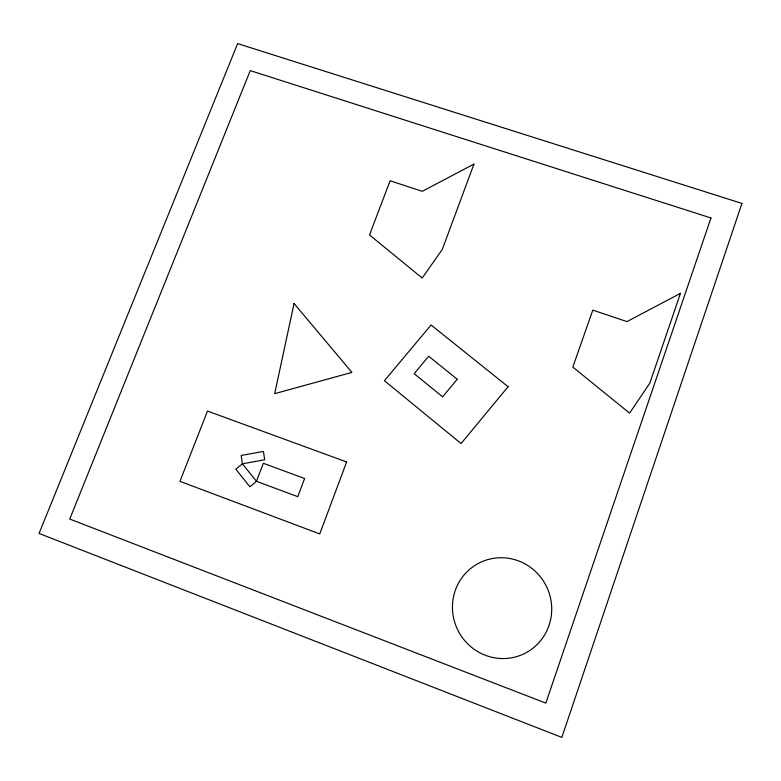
<?xml version="1.0" encoding="UTF-8"?>
<svg xmlns="http://www.w3.org/2000/svg" width="781" height="781" viewBox="0 0 781 781"><rect width="100%" height="100%" fill="white"/><g stroke="black" fill="none" stroke-linecap="round" stroke-linejoin="round"><path stroke-width="1.17" d="M294.046 303.516L274.687 393.663L351.919 372.4L294.046 303.516M741.95 203.421L561.842 737.391L39.05 533.452L237.639 43.609L741.95 203.421M680.436 293.383L649.851 383.09L629.584 413.139L572.824 367.09L592.799 310.116L626.958 321.596L680.436 293.383M710.964 217.967L545.821 703.105L69.743 519.053L250.262 70.612L710.964 217.967M473.969 164.078L442.31 249.383L422.189 278.036L369.511 234.954L390.119 180.772L422.296 191.325L473.969 164.078M346.608 461.952L319.761 533.931L179.962 481.34L207.473 411.07L346.608 461.952M304.619 478.528L297.776 496.687L256.451 481.301L242.403 463.787L241.173 455.44L263.431 451.418L264.691 459.775L242.403 463.787L235.852 469.254L249.871 486.797L256.451 481.301L263.353 463.27L304.619 478.528M508.089 386.722L461.083 443.549L384.398 380.708L431.073 324.994L508.089 386.722M457.227 379.273L442.622 396.826L414.155 373.669L428.72 356.243L457.227 379.273M452.58 603.303A50.638 49.418 64.5 0 0 523.514 654.019A50.638 49.418 64.5 0 0 530.133 567.104A50.638 49.418 64.5 0 0 452.58 603.303"/></g></svg>
